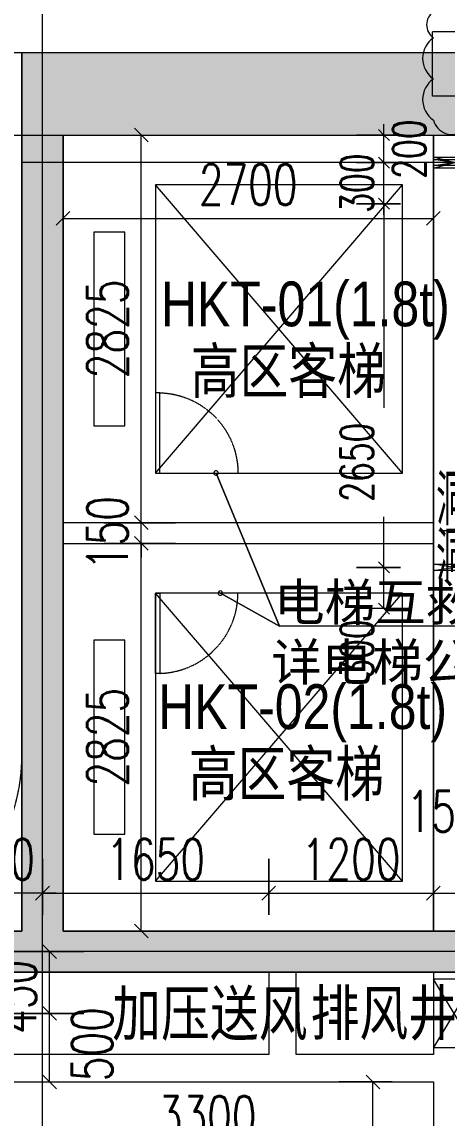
# Model space of a CAD drawing. Header units: millimetres. Extents: x 8533 to 398112, y -117646 to 105276.
# Drawn here: x 169596 to 172696, y 57192 to 65180 of the extents above; entities that cross this region are included whole.
import ezdxf

# ---------------------------------------------------------------- set-up
doc = ezdxf.new("R2010")
doc.units = ezdxf.units.MM
for name, pattern in [('IMPORT-A-D0TE-BF$0$DOTE', [0]), ('IMPORT-A-PMDT-10F$0$DASH _2_', [3.5, 2.5, -1]), ('IMPORT-A-stair-10F$0$DASH', [3.5, 2.5, -1])]:
    doc.linetypes.add(name, pattern=pattern)
for name, color, linetype, lineweight in [('A-D0TE-BF$0$A-Axis-GRID', 1, 'IMPORT-A-D0TE-BF$0$DOTE', 13), ('A-KD-Elevator-Standard$0$A-Dims', 140, 'Continuous', 13), ('A-KD-Elevator-Standard$0$A-floor-LIMIT', 3, 'Continuous', 13), ('A-PMDT-10F$0$A-Dims-IDEN', 13, 'Continuous', 13), ('A-PMDT-10F$0$后幕墙', 3, 'Continuous', 13), ('A-PMDT-10F$0$电梯互救示意', 8, 'Continuous', 13), ('A-stair-10F$0$A-floor-STAI', 2, 'Continuous', 13), ('A-wall-10F$0$20250401', 6, 'Continuous', 13), ('A-wall-10F$0$A-Dims', 140, 'Continuous', 13), ('A-wall-10F$0$A-wall-ARCH', 7, 'Continuous', 13), ('A-wall-10F$0$A-wall-COL', 30, 'Continuous', 13), ('A-wall-10F$0$EVTR', 2, 'Continuous', 13), ('A-wall-10F$0$PUB_TEXT', 7, 'Continuous', 13), ('H-TJ-10F$0$H-TZ-JZLD', 211, 'Continuous', 13), ('H-TJ-10F$0$H-TZ-JZLDBZ', 4, 'Continuous', 13), ('wall-10_12F$0$S-hatch', 253, 'Continuous', 13), ('wall-10_12F$0$S-wall', 31, 'Continuous', 13), ('塔楼-ARC-10F-20250714_dwg', 8, 'Continuous', 13)]:
    doc.layers.add(name, color=color, linetype=linetype, lineweight=lineweight)
doc.styles.add('Arial_2', font='arial.ttf', dxfattribs={"width": 0.5, "height": 326.200771})
doc.styles.add('Arial_5', font='arial.ttf', dxfattribs={"width": 0.8, "height": 326.200771})
doc.styles.add('Simplex', font='simplex_.ttf', dxfattribs={"width": 0.705882, "height": 297.5})
doc.styles.add('Simplex_4', font='simplex_.ttf', dxfattribs={"width": 0.705882, "height": 238})
doc.styles.add('Simplex_6', font='simplex_.ttf', dxfattribs={"height": 270.070922})

# ---------------------------------------------------------------- blocks, each defined once
blk = doc.blocks.new('塔楼-ARC-10F-20250714_dwg_A-D0TE-BF-2024562-10F_ARC_46_000_')
at = {"layer": 'A-D0TE-BF$0$A-Axis-GRID', "linetype": 'Continuous'}
for p, q in [((13450, 800), (13450, 12239.4)), ((13450, 400), (13450, 800)), ((13450, -2700), (13450, 400)), ((13310.3, 0), (13300, 0)), ((13600, 0), (13310.3, 0)), ((16599.5, 0), (13600, 0)), ((13450, -5700), (13450, -2700)), ((16600, -5750), (12800, -5750)), ((13450, -5900), (13450, -5700)), ((13450, -9300), (13450, -5900))]:
    blk.add_line(p, q, dxfattribs=at)
blk = doc.blocks.new('塔楼-ARC-10F-20250714_dwg__U170-2024578-10F_ARC_46_000_')
at = {"layer": 'H-TJ-10F$0$H-TZ-JZLD'}
blk.add_line((0, 250), (299.9, -250), dxfattribs=at)
at = {"layer": 'H-TJ-10F$0$H-TZ-JZLD', "flags": 128}
blk.add_lwpolyline([(0, -250), (299.9, -250), (299.9, 250), (0, 250), (0, -250), (299.9, 250)], dxfattribs=at)
blk = doc.blocks.new('塔楼-ARC-10F-20250714_dwg_H-TJ-10F-2024599-10F_ARC_46_000_')
at = {"layer": 'H-TJ-10F$0$H-TZ-JZLDBZ'}
blk.add_line((16599.5, -2684.4), (16339.9, -2684.4), dxfattribs=at)
at = {"rotation": 180}
blk.add_blockref('塔楼-ARC-10F-20250714_dwg__U170-2024578-10F_ARC_46_000_', (16599.9, -6200), dxfattribs=at)
at = {"layer": 'H-TJ-10F$0$H-TZ-JZLDBZ', "attachment_point": 1, "line_spacing_factor": 0.941778, "style": 'Arial_2'}
for s, insert, char_height, width in [('洞：1100X500', (16321.6, -2282.6), 326.2, 1838.574), ('洞底：H+3.100m', (16321.6, -2697.5), 326.201, 2145.003)]:
    blk.add_mtext(s, dxfattribs=dict(at, insert=insert, char_height=char_height, width=width))
blk = doc.blocks.new('塔楼-ARC-10F-20250714_dwg_H-TJ-10F-V80-10F_ARC_46_000_')
at = {"layer": 'H-TJ-10F$0$H-TZ-JZLDBZ', "flags": 128}
blk.add_lwpolyline([(18149.9, -3900.4), (17713.4, -2684.4), (16339.9, -2684.4)], dxfattribs=at)
at = {"rotation": 180}
blk.add_blockref('塔楼-ARC-10F-20250714_dwg__U170-2024578-10F_ARC_46_000_', (16599.9, -6200), dxfattribs=at)
at = {"layer": 'H-TJ-10F$0$H-TZ-JZLDBZ', "attachment_point": 1, "line_spacing_factor": 0.941778, "style": 'Arial_2'}
for s, insert, char_height, width in [('洞：1100X500', (16321.6, -2282.6), 326.2, 1838.574), ('洞底：H+3.100m', (16321.6, -2697.5), 326.201, 2145.003)]:
    blk.add_mtext(s, dxfattribs=dict(at, insert=insert, char_height=char_height, width=width))
blk = doc.blocks.new('塔楼-ARC-10F-20250714_dwg_wall-10_12F-2024600-10F_ARC_46_000_')
at = {"layer": 'wall-10_12F$0$S-hatch'}
for points in [[(13300, 200), (16600, 200), (16600, 800), (13300, 800), (13300, 400)], [(13450, -5900), (16600, -5900), (16599.5, -5600), (13600, -5600), (13600, 200), (13300, 200), (13300, -5600), (12800, -5600), (12800, -5900), (13300, -5900)]]:
    blk.add_hatch(color=256, dxfattribs=at).paths.add_polyline_path(points, flags=0)
at = {"layer": 'wall-10_12F$0$S-wall'}
for p, q in [((13300, 200), (13600, 200)), ((13300, -5600), (13300, 200)), ((13300, 200), (13600, 200)), ((13600, 200), (13600, -5600)), ((13600, 200), (16600, 200)), ((13600, -5600), (16600, -5600))]:
    blk.add_line(p, q, dxfattribs=at)
at = {"layer": 'wall-10_12F$0$S-wall', "flags": 128}
for points in [[(16600, 800), (13300, 800), (13300, 200)], [(16600, -5900), (12800, -5900), (12800, -5600), (13300, -5600)]]:
    blk.add_lwpolyline(points, dxfattribs=at)
blk = doc.blocks.new('塔楼-ARC-10F-20250714_dwg_A-stair-10F-2024607-10F_ARC_46_000_')
at = {"layer": 'A-stair-10F$0$A-floor-STAI', "flags": 128}
blk.add_lwpolyline([(13300, -680), (13300, -1200), (13300, -4320)], dxfattribs=at)
at = {"layer": 'A-stair-10F$0$A-floor-STAI', "linetype": 'IMPORT-A-stair-10F$0$DASH'}
blk.add_arc((11950, -4320), 1350, 180, 0.00055, dxfattribs=at)
blk.add_arc((11950, -4320), 1350, 180, 0.00055, dxfattribs=at)
blk = doc.blocks.new('塔楼-ARC-10F-20250714_dwg_A-KD-Elevator-Standard$0$_ArchTick-2024624-10F_ARC_46_000_')
at = {"layer": 'A-KD-Elevator-Standard$0$A-Dims'}
blk.add_line((-0.5, -0.5), (0.5, 0.5), dxfattribs=at)
blk = doc.blocks.new('塔楼-ARC-10F-20250714_dwg_A-KD-Elevator-Standard$0$_ArchTick-V86-10F_ARC_46_000_')
at = {"layer": 'A-KD-Elevator-Standard$0$A-Dims'}
for p, q in [((-0.5, -0.5), (0, 0)), ((0, 0), (0.5, 0.5))]:
    blk.add_line(p, q, dxfattribs=at)
blk = doc.blocks.new('塔楼-ARC-10F-20250714_dwg_A-KD-Elevator-Standard-2024625-10F_ARC_46_000_')
at = {"layer": 'A-KD-Elevator-Standard$0$A-Dims'}
for p, q in [((15939.5, 200), (15939.5, 280)), ((16060, 200), (15739.5, 200)), ((16060, -3250), (15739.5, -3250))]:
    blk.add_line(p, q, dxfattribs=at)
at = {"layer": 'A-KD-Elevator-Standard$0$A-Dims', "flags": 128}
for points in [[(15939.5, -80), (15939.5, 0), (15939.5, 200)], [(15939.5, -300), (15939.5, 0), (15939.5, 80)], [(15939.5, -380), (15939.5, -300), (15939.5, -1786.9)], [(15939.5, -3250), (15939.5, -2950), (15939.5, -2580.9)]]:
    blk.add_lwpolyline(points, dxfattribs=at)
for points in [[(15739.5, 0), (16060, 0)], [(15739.5, -300), (16060, -300)], [(15739.5, -2950), (16060, -2950)]]:
    blk.add_lwpolyline(points, close=True, dxfattribs=at)
at = {"layer": 'A-KD-Elevator-Standard$0$A-floor-LIMIT'}
for p, q in [((16600, -40), (16300, 40)), ((16600, -22.5), (16300, 22.5)), ((16600, -2972.5), (16300, -2927.5))]:
    blk.add_line(p, q, dxfattribs=at)
at = {"layer": 'A-KD-Elevator-Standard$0$A-floor-LIMIT', "flags": 128}
for points in [[(16300, -40), (16300, 40), (16600, 40), (16600, -40), (16300, -40), (16600, 40)], [(16300, -22.5), (16300, 22.5), (16600, 22.5), (16600, -22.5), (16300, -22.5), (16600, 22.5)], [(16300, -2972.5), (16300, -2927.5), (16600, -2927.5), (16600, -2972.5), (16300, -2972.5), (16600, -2927.5)]]:
    blk.add_lwpolyline(points, dxfattribs=at)
for name, p, xscale, yscale, zscale, rotation in [('塔楼-ARC-10F-20250714_dwg_A-KD-Elevator-Standard$0$_ArchTick-V86-10F_ARC_46_000_', (15939.5, 200), 79.99999999999999, 79.99999999999999, 79.99999999999999, 269.99992713829), ('塔楼-ARC-10F-20250714_dwg_A-KD-Elevator-Standard$0$_ArchTick-2024624-10F_ARC_46_000_', (15939.5, 0), 80, 80, 80, 269.99992713829), ('塔楼-ARC-10F-20250714_dwg_A-KD-Elevator-Standard$0$_ArchTick-2024624-10F_ARC_46_000_', (15939.5, 0), 80.00000000000001, 80.00000000000001, 80.00000000000001, 89.99992713828998), ('塔楼-ARC-10F-20250714_dwg_A-KD-Elevator-Standard$0$_ArchTick-2024624-10F_ARC_46_000_', (15939.5, -300), 80, 80, 80, 89.99992713829005), ('塔楼-ARC-10F-20250714_dwg_A-KD-Elevator-Standard$0$_ArchTick-2024624-10F_ARC_46_000_', (15939.5, -300), 80.00000000000001, 80.00000000000001, 80.00000000000001, 89.99992713829005), ('塔楼-ARC-10F-20250714_dwg_A-KD-Elevator-Standard$0$_ArchTick-2024624-10F_ARC_46_000_', (15939.5, -2950), 80, 80, 80, 89.99992713829002), ('塔楼-ARC-10F-20250714_dwg_A-KD-Elevator-Standard$0$_ArchTick-2024624-10F_ARC_46_000_', (15939.5, -2950), 80, 80, 80, 269.99992713829), ('塔楼-ARC-10F-20250714_dwg_A-KD-Elevator-Standard$0$_ArchTick-2024624-10F_ARC_46_000_', (15939.5, -3250), 80, 80, 80, 269.99992713829)]:
    blk.add_blockref(name, p, dxfattribs=dict(xscale=xscale, yscale=yscale, zscale=zscale, rotation=rotation))
at = {"layer": 'A-KD-Elevator-Standard$0$A-Dims', "color": 7, "char_height": 238, "attachment_point": 2, "rotation": 89.99993, "line_spacing_factor": 1.125731, "style": 'Simplex_4'}
for s, insert, width in [('200', (16005.2, 97.8), 550.748), ('300', (15623.6, -150), 550.748), ('2650', (15623.6, -2183.9), 734.331), ('300', (15623.6, -3546), 550.748)]:
    blk.add_mtext(s, dxfattribs=dict(at, insert=insert, width=width))
blk = doc.blocks.new('塔楼-ARC-10F-20250714_dwg_A-KD-Elevator-Standard-10_18F-2024626-10F_ARC_46_000_')
blk.add_blockref('塔楼-ARC-10F-20250714_dwg_A-KD-Elevator-Standard-2024625-10F_ARC_46_000_', (0, 0))
blk = doc.blocks.new('塔楼-ARC-10F-20250714_dwg_A-PMDT-10F$0$gteswd5r-2024764-10F_ARC_46_000_')
at = {"layer": 'A-PMDT-10F$0$电梯互救示意', "linetype": 'IMPORT-A-PMDT-10F$0$DASH _2_', "flags": 128}
blk.add_lwpolyline([(115461, 315949), (116046, 315949), (116046, 315919), (115461, 315919), (115461, 315949)], dxfattribs=at)
at = {"layer": 'A-PMDT-10F$0$电梯互救示意', "linetype": 'IMPORT-A-PMDT-10F$0$DASH _2_'}
blk.add_arc((116046, 315934), 585, 181.46774, 269.99846, dxfattribs=at)
blk = doc.blocks.new('塔楼-ARC-10F-20250714_dwg_A-PMDT-10F$0$gteswd5r-2024765-10F_ARC_46_000_')
at = {"layer": 'A-PMDT-10F$0$电梯互救示意', "linetype": 'IMPORT-A-PMDT-10F$0$DASH _2_', "flags": 128}
blk.add_lwpolyline([(115461, 315949), (116046, 315949), (116046, 315919), (115461, 315919), (115461, 315949)], dxfattribs=at)
at = {"layer": 'A-PMDT-10F$0$电梯互救示意', "linetype": 'IMPORT-A-PMDT-10F$0$DASH _2_'}
blk.add_arc((116046, 315934), 585, 181.46774, 269.99846, dxfattribs=at)
blk = doc.blocks.new('塔楼-ARC-10F-20250714_dwg_A-wall-10F$0$_ArchTick-2024809-10F_ARC_46_000_')
at = {"layer": 'A-wall-10F$0$A-Dims'}
blk.add_line((-0.5, -0.5), (0.5, 0.5), dxfattribs=at)
blk = doc.blocks.new('塔楼-ARC-10F-20250714_dwg_A-wall-10F-2024810-10F_ARC_46_000_')
at = {"layer": 'A-wall-10F$0$20250401'}
for centre, radius, start, end in [((16366.8, 1004.6), 116.4, 125, 235), ((16405, 759.3), 183.1, 125, 235), ((16405, 459.3), 183.1, 125, 235), ((16438.1, 346.6), 143, 195.11674, 305.11674)]:
    blk.add_arc(centre, radius, start, end, dxfattribs=at)
at = {"layer": 'A-wall-10F$0$A-Dims'}
for p, q in [((13900, 200), (14420.1, 200)), ((14170.1, -2625), (14170.1, 200)), ((13600, -100), (13600, -656.5)), ((16300, -100), (16300, -656.5)), ((13600, -406.5), (16300, -406.5)), ((13900, -5600), (14420.1, -5600)), ((13172.2, -5750), (13751.4, -5750)), ((13172.2, -6700), (13751.4, -6700)), ((16000, -6700), (15609.7, -6700)), ((15859.7, -9300), (15859.7, -6700))]:
    blk.add_line(p, q, dxfattribs=at)
at = {"layer": 'A-wall-10F$0$A-Dims', "flags": 128}
for points in [[(14170.1, -2775), (14170.1, -2625), (14170.1, -2525)], [(14170.1, -5600), (14170.1, -2775), (14170.1, -2875)], [(13450, -5324.2), (12800, -5324.2), (12700, -5324.2)], [(13550, -5324.2), (13450, -5324.2), (15100, -5324.2), (16300, -5324.2)], [(16200, -5324.2), (16300, -5324.2), (16450, -5324.2), (16550, -5324.2)], [(16350, -5324.2), (16450, -5324.2), (16600, -5324.2), (16700, -5324.2)], [(13501.4, -6700), (13501.4, -6200), (13501.4, -5750)]]:
    blk.add_lwpolyline(points, dxfattribs=at)
for points in [[(14420.1, -2625), (13900, -2625)], [(14420.1, -2775), (13900, -2775)], [(13450, -5074.2), (13450, -5481.3)], [(15100, -5074.2), (15100, -5481.3)], [(16300, -5074.2), (16300, -5481.3)], [(13751.4, -6200), (13172.2, -6200)]]:
    blk.add_lwpolyline(points, close=True, dxfattribs=at)
at = {"layer": 'A-wall-10F$0$A-wall-ARCH', "flags": 128}
blk.add_lwpolyline([(13300, 200), (13300, 800), (11400, 800), (11400, 200)], close=True, dxfattribs=at)
for points in [[(16300, -5600), (16300, -4750), (16300, -3900), (16300, 200)], [(15100, -6500), (13000, -6500), (13000, -5900), (12800, -5900), (12800, -6500)], [(16300, -5900), (16300, -6500), (15300, -6500), (15300, -5900), (15100, -5900), (15100, -6500)], [(12800, -7150), (13000, -7150), (13000, -6700), (15200, -6700), (16300, -6700), (16300, -9300)]]:
    blk.add_lwpolyline(points, dxfattribs=at)
at = {"layer": 'A-wall-10F$0$A-wall-COL', "flags": 128}
for points in [[(16600, 800), (13450, 800), (13300, 800), (13300, 200)], [(16600, -5900), (16600, -5600), (16450, -5600), (13600, -5600), (13600, 200), (16600, 200), (16600, 600)], [(13300, 200), (13300, -5600), (12800, -5600), (12800, -5900), (13450, -5900), (16450, -5900), (16600, -5900)]]:
    blk.add_lwpolyline(points, dxfattribs=at)
at = {"layer": 'A-wall-10F$0$EVTR'}
for p, q in [((16075, -2262.5), (14275, -162.5)), ((16075, -5237.5), (14275, -3137.5))]:
    blk.add_line(p, q, dxfattribs=at)
at = {"layer": 'A-wall-10F$0$EVTR', "flags": 128}
for points in [[(13600, 200), (16300, 200), (16300, -5600), (13600, -5600)], [(13825, -1918.8), (14050, -1918.8), (14050, -506.3), (13825, -506.3)], [(13825, -4893.8), (14050, -4893.8), (14050, -3481.3), (13825, -3481.3)]]:
    blk.add_lwpolyline(points, close=True, dxfattribs=at)
for points in [[(14275, -2262.5), (16075, -2262.5), (16075, -162.5), (14275, -162.5), (14275, -2262.5), (16075, -162.5)], [(14275, -5237.5), (16075, -5237.5), (16075, -3137.5), (14275, -3137.5), (14275, -5237.5), (16075, -3137.5)]]:
    blk.add_lwpolyline(points, dxfattribs=at)
at = {"layer": 'A-wall-10F$0$EVTR', "color": 4, "flags": 128}
blk.add_lwpolyline([(13600, -2625), (13600, -2775), (16300, -2775), (16300, -2625)], close=True, dxfattribs=at)
at = {"xscale": 100, "yscale": 100, "zscale": 100}
for p, rotation in [((14170.1, 200), 90), ((13600, -406.5), 180), ((14170.1, -2625), 270), ((14170.1, -2625), 270), ((14170.1, -2775), 90), ((14170.1, -2775), 90), ((13450, -5324.2), 180), ((13450, -5324.2), 180), ((15100, -5324.2), 180), ((14170.1, -5600), 270), ((13501.4, -5750), 90), ((13501.4, -6200), 90), ((13501.4, -6200), 270), ((13501.4, -6700), 270), ((15859.7, -6700), 90)]:
    blk.add_blockref('塔楼-ARC-10F-20250714_dwg_A-wall-10F$0$_ArchTick-2024809-10F_ARC_46_000_', p, dxfattribs=dict(at, rotation=rotation))
for p in [(16300, -406.5), (15100, -5324.2), (16300, -5324.2), (16300, -5324.2)]:
    blk.add_blockref('塔楼-ARC-10F-20250714_dwg_A-wall-10F$0$_ArchTick-2024809-10F_ARC_46_000_', p, dxfattribs=at)
at = {"layer": 'A-wall-10F$0$A-Dims', "color": 7, "char_height": 297.5, "attachment_point": 2, "line_spacing_factor": 1.125731, "style": 'Simplex'}
for s, insert, width in [('2700', (14950, -11.6), 917.896), ('150', (16375, -4579.3), 641.81), ('650', (13125, -4929.3), 688.422), ('1650', (14275, -4929.3), 871.284), ('1200', (15700, -4929.3), 871.284), ('3300', (14650, -6802.6), 917.896)]:
    blk.add_mtext(s, dxfattribs=dict(at, insert=insert, width=width))
at = {"layer": 'A-wall-10F$0$A-Dims', "color": 7, "char_height": 297.5, "attachment_point": 2, "rotation": 90, "line_spacing_factor": 1.125731, "style": 'Simplex'}
for s, insert, width in [('2825', (13775.2, -1212.5), 917.896), ('150', (13775.2, -2700), 641.81), ('2825', (13775.2, -4187.5), 917.896), ('450', (13106.5, -6080.1), 688.422), ('500', (13663.7, -6425.2), 688.422)]:
    blk.add_mtext(s, dxfattribs=dict(at, insert=insert, width=width))
at = {"layer": 'A-wall-10F$0$PUB_TEXT', "attachment_point": 1, "line_spacing_factor": 0.941778, "style": 'Arial_5'}
for s, insert, char_height, width in [('HKT-01(1.8t)', (14313.2, -866.9), 326.201, 2916.359), ('高区客梯', (14530.1, -1354.7), 326.2, 1944.239), ('HKT-02(1.8t)', (14293.1, -3801.8), 326.201, 2916.359), ('高区客梯', (14516.7, -4289.6), 326.2, 1944.239), ('加压送风', (13958.7, -6037.5), 326.2, 1944.239), ('排风井', (15404.6, -6033.2), 326.2, 1458.179)]:
    blk.add_mtext(s, dxfattribs=dict(at, insert=insert, char_height=char_height, width=width))
blk = doc.blocks.new('塔楼-ARC-10F-20250714_dwg_A-PMDT-10F-2024812-10F_ARC_46_000_')
at = {"layer": 'A-PMDT-10F$0$A-Dims-IDEN', "flags": 128}
blk.add_lwpolyline([(16542.5, -3379), (15177.4, -3379), (14747.1, -3137.5), (15177.4, -3379), (14715.3, -2262.5), (15177.4, -3379)], dxfattribs=at)
at = {"layer": 'A-PMDT-10F$0$A-Dims-IDEN'}
for centre, start, end in [((14715.3, -2262.5), 112.48531, 292.48531), ((14715.3, -2262.5), 112.48531, 292.48531), ((14715.3, -2262.5), 292.48531, 112.48531), ((14715.3, -2262.5), 292.48531, 112.48531), ((14747.1, -3137.5), 150.69557, 330.69557), ((14747.1, -3137.5), 150.69557, 330.69557), ((14747.1, -3137.5), 330.69557, 150.69557), ((14747.1, -3137.5), 330.69557, 150.69557)]:
    blk.add_arc(centre, 16, start, end, dxfattribs=at)
at = {"layer": 'A-PMDT-10F$0$后幕墙', "linetype": 'IMPORT-A-PMDT-10F$0$DASH _2_'}
blk.add_line((16293.6, 800), (16293.6, 955.4), dxfattribs=at)
at = {"layer": 'A-PMDT-10F$0$后幕墙', "linetype": 'IMPORT-A-PMDT-10F$0$DASH _2_', "flags": 128}
for points in [[(16293.6, 955.4), (20656, 955.4), (20656, 800)], [(16600, 483.2), (16293.6, 483.2), (16293.6, 800)]]:
    blk.add_lwpolyline(points, dxfattribs=at)
for name in ['塔楼-ARC-10F-20250714_dwg_A-wall-10F-2024810-10F_ARC_46_000_', '塔楼-ARC-10F-20250714_dwg_A-D0TE-BF-2024562-10F_ARC_46_000_', '塔楼-ARC-10F-20250714_dwg_H-TJ-10F-2024599-10F_ARC_46_000_', '塔楼-ARC-10F-20250714_dwg_H-TJ-10F-V80-10F_ARC_46_000_', '塔楼-ARC-10F-20250714_dwg_wall-10_12F-2024600-10F_ARC_46_000_', '塔楼-ARC-10F-20250714_dwg_A-KD-Elevator-Standard-10_18F-2024626-10F_ARC_46_000_', '塔楼-ARC-10F-20250714_dwg_A-stair-10F-2024607-10F_ARC_46_000_']:
    blk.add_blockref(name, (0, 0))
at = {"extrusion": (0, 0, -1), "zscale": -1, "rotation": 270.003084120941}
blk.add_blockref('塔楼-ARC-10F-20250714_dwg_A-PMDT-10F$0$gteswd5r-2024764-10F_ARC_46_000_', (-330230.2, 113766.5), dxfattribs=at)
at = {"rotation": 90.00308412094101}
blk.add_blockref('塔楼-ARC-10F-20250714_dwg_A-PMDT-10F$0$gteswd5r-2024765-10F_ARC_46_000_', (330230.2, -119166.5), dxfattribs=at)
at = {"layer": 'A-PMDT-10F$0$A-Dims-IDEN', "color": 7, "char_height": 270.07, "width": 3053.154, "attachment_point": 1, "line_spacing_factor": 1.125731, "style": 'Simplex_6'}
for s, insert in [('电梯互救门示意', (15138.9, -3069.6)), ('详电梯公司设计', (15118.1, -3505.5))]:
    blk.add_mtext(s, dxfattribs=dict(at, insert=insert))
blk = doc.blocks.new('塔楼-ARC-10F-20250714_dwg-2024558-10F_ARC_46_000_')
blk.add_blockref('塔楼-ARC-10F-20250714_dwg_A-PMDT-10F-2024812-10F_ARC_46_000_', (1173208, 610815.5))

msp = doc.modelspace()

# ---------------------------------------------------------------- block references
at = {"layer": '塔楼-ARC-10F-20250714_dwg', "color": 7}
msp.add_blockref('塔楼-ARC-10F-20250714_dwg-2024558-10F_ARC_46_000_', (-1016911.6, -546660.4), dxfattribs=at)

doc.saveas('drawing.dxf')
